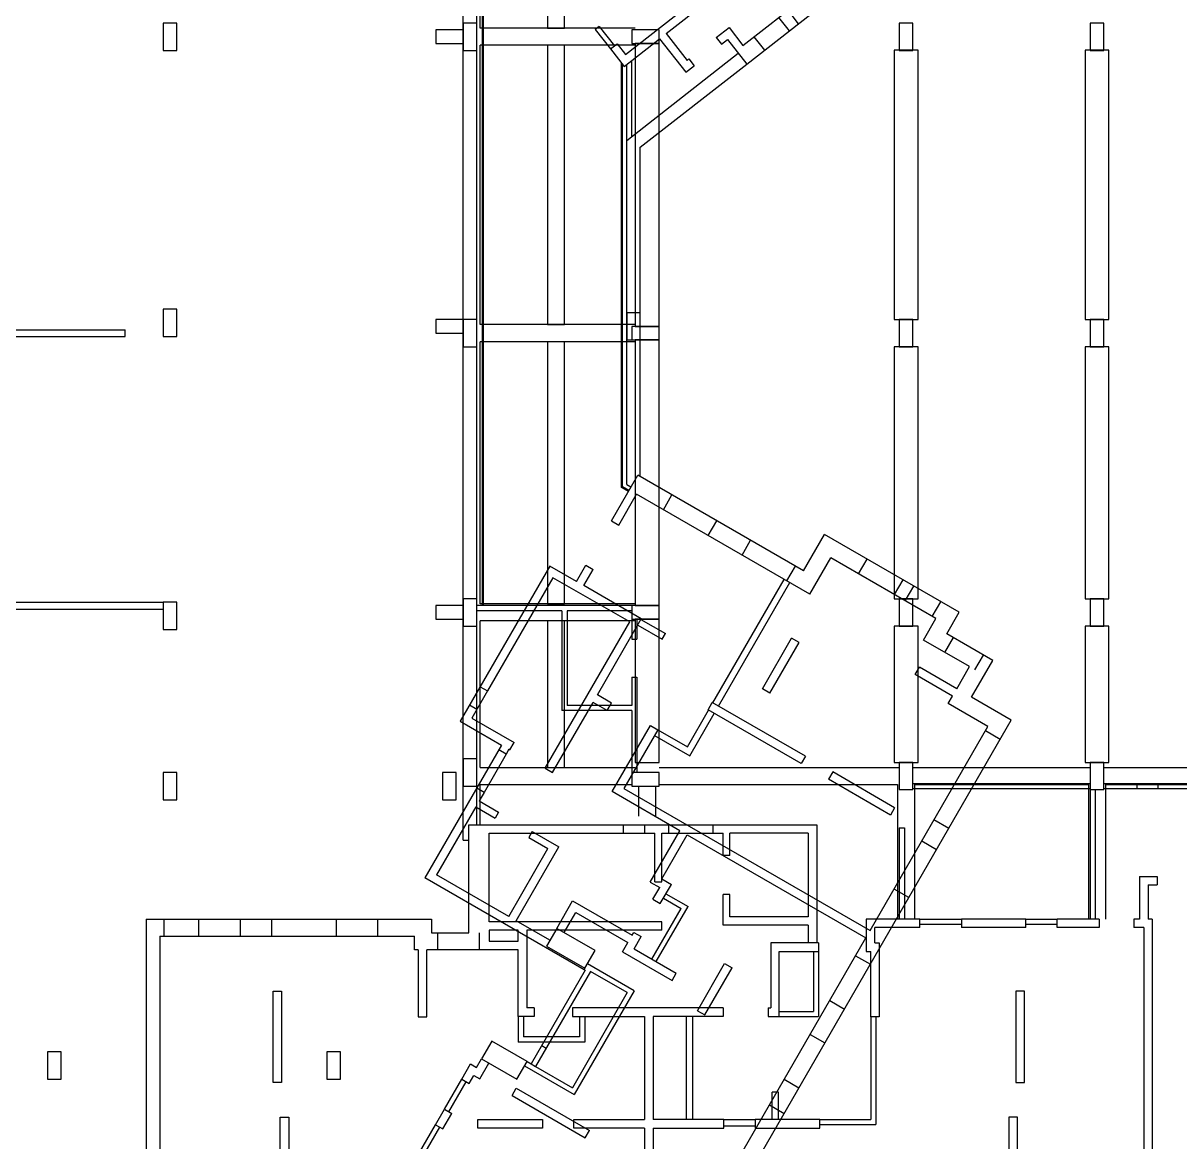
# Model space of a CAD drawing. Header units: metres. Extents: x -681087 to 1033303, y 74272 to 2630761.
# Drawn here: x 43973 to 77918, y 2176863 to 2209705 of the extents above; entities that cross this region are included whole.
import ezdxf

# ---------------------------------------------------------------- set-up
doc = ezdxf.new("R2010")
doc.units = ezdxf.units.M
for name, color, linetype in [('SKELETON_CLEAN', 7, 'Continuous'), ('SKELETON_ISOLATED', 1, 'Continuous'), ('SKELETON_ORIGINAL', 8, 'Continuous')]:
    doc.layers.add(name, color=color, linetype=linetype)

msp = doc.modelspace()

# ---------------------------------------------------------------- linework, layer by layer
at = {"layer": 'SKELETON_CLEAN'}
for p, q in [((56884, 2185724), (56884, 2221404)), ((56884, 2185724), (56884, 2221404)), ((57384, 2209554), (57384, 2217754)), ((59359, 2217754), (59359, 2209554)), ((59859, 2209554), (59859, 2217754)), ((65095, 2209053), (68113, 2211411)), ((65206, 2208505), (68815, 2211325)), ((61649, 2208785), (63879, 2210527)), ((62843, 2209401), (64033, 2210330)), ((48484, 2209704), (48084, 2209704)), ((48084, 2209704), (48084, 2208904)), ((48484, 2208904), (48484, 2209704)), ((56884, 2209504), (56084, 2209504)), ((56084, 2209504), (56084, 2209104)), ((57284, 2209704), (56884, 2209704)), ((56884, 2209704), (56884, 2208904)), ((56884, 2209104), (56884, 2209504)), ((57284, 2208904), (57284, 2209704)), ((61934, 2209554), (57384, 2209554)), ((59359, 2209554), (59859, 2209554)), ((60878, 2209609), (60760, 2209517)), ((60760, 2209517), (61206, 2208946)), ((60878, 2209609), (61325, 2209038)), ((62634, 2209504), (61834, 2209504)), ((61834, 2209504), (61834, 2209104)), ((62634, 2209104), (62634, 2209504)), ((64314, 2209281), (64688, 2209573)), ((64688, 2209573), (65095, 2209053)), ((70084, 2209704), (69684, 2209704)), ((69684, 2209704), (69684, 2208904)), ((70084, 2208904), (70084, 2209704)), ((75684, 2209704), (75284, 2209704)), ((75284, 2209704), (75284, 2208904)), ((75684, 2208904), (75684, 2209704)), ((61606, 2208434), (62646, 2209247)), ((62646, 2209247), (63416, 2208262)), ((62843, 2209401), (63459, 2208613)), ((64314, 2209281), (64468, 2209084)), ((64468, 2209084), (64645, 2209222)), ((64645, 2209222), (65206, 2208505)), ((48084, 2208904), (48484, 2208904)), ((56084, 2209104), (56884, 2209104)), ((56884, 2208904), (57284, 2208904)), ((61934, 2209054), (57384, 2209054)), ((57384, 2200854), (57384, 2209054)), ((59859, 2209054), (59359, 2209054)), ((59359, 2209054), (59359, 2200854)), ((59859, 2200854), (59859, 2209054)), ((61206, 2208946), (61403, 2209100)), ((61206, 2208946), (61606, 2208434)), ((61403, 2209100), (61649, 2208785)), ((61684, 2206261), (64960, 2208820)), ((62634, 2200804), (62634, 2209104)), ((70234, 2208907), (69534, 2208907)), ((69534, 2208907), (69534, 2201007)), ((69684, 2208904), (70084, 2208904)), ((70234, 2201007), (70234, 2208907)), ((75834, 2208907), (75134, 2208907)), ((75134, 2208907), (75134, 2201007)), ((75284, 2208904), (75684, 2208904)), ((75834, 2201007), (75834, 2208907)), ((61684, 2206261), (61684, 2208495)), ((62084, 2206066), (65206, 2208505)), ((63416, 2208262), (63664, 2208456)), ((63459, 2208613), (63510, 2208653)), ((63510, 2208653), (63664, 2208456)), ((61684, 2196160), (61684, 2206261)), ((62084, 2196391), (62084, 2206066)), ((48484, 2201304), (48084, 2201304)), ((48084, 2201304), (48084, 2200504)), ((48484, 2200504), (48484, 2201304)), ((56884, 2201004), (56084, 2201004)), ((56084, 2201004), (56084, 2200604)), ((57284, 2201004), (56884, 2201004)), ((57284, 2200204), (57284, 2201004)), ((62084, 2201204), (61684, 2201204)), ((61684, 2201204), (61684, 2200404)), ((62084, 2200404), (62084, 2201204)), ((69534, 2201007), (70234, 2201007)), ((70084, 2201004), (69684, 2201004)), ((69684, 2201004), (69684, 2200204)), ((70084, 2200204), (70084, 2201004)), ((75134, 2201007), (75834, 2201007)), ((75684, 2201004), (75284, 2201004)), ((75284, 2201004), (75284, 2200204)), ((75684, 2200204), (75684, 2201004)), ((40284, 2200704), (46964, 2200704)), ((46964, 2200504), (46964, 2200704)), ((56884, 2200804), (56884, 2200604)), ((61934, 2200854), (57384, 2200854)), ((59359, 2200854), (59859, 2200854)), ((62634, 2200404), (62634, 2200804)), ((40284, 2200504), (46964, 2200504)), ((48084, 2200504), (48484, 2200504)), ((56084, 2200604), (56884, 2200604)), ((57384, 2192654), (57384, 2200354)), ((61934, 2200354), (57384, 2200354)), ((59859, 2200354), (59359, 2200354)), ((59359, 2200354), (59359, 2192654)), ((59859, 2192654), (59859, 2200354)), ((61684, 2200404), (62084, 2200404)), ((62634, 2192604), (62634, 2200404)), ((56884, 2200204), (57284, 2200204)), ((70234, 2200202), (69534, 2200202)), ((69534, 2200202), (69534, 2192802)), ((69684, 2200204), (70084, 2200204)), ((70234, 2192802), (70234, 2200202)), ((75834, 2200202), (75134, 2200202)), ((75134, 2200202), (75134, 2192802)), ((75284, 2200204), (75684, 2200204)), ((75834, 2192802), (75834, 2200202)), ((61234, 2195092), (62009, 2196435)), ((66876, 2193625), (62009, 2196435)), ((61684, 2196160), (61809, 2196088)), ((61451, 2194967), (61976, 2195877)), ((67059, 2192942), (61976, 2195877)), ((61234, 2195092), (61451, 2194967)), ((66876, 2193625), (67491, 2194690)), ((71440, 2192410), (67491, 2194690)), ((67059, 2192942), (67674, 2194007)), ((70757, 2192227), (67674, 2194007)), ((59430, 2193767), (56800, 2189212)), ((60209, 2193317), (59430, 2193767)), ((60209, 2193317), (60484, 2193793)), ((60426, 2193192), (60701, 2193668)), ((60484, 2193793), (60701, 2193668)), ((59521, 2193425), (57601, 2190100)), ((61773, 2192125), (59521, 2193425)), ((62114, 2192217), (60426, 2193192)), ((40284, 2192704), (48084, 2192704)), ((48484, 2192704), (48084, 2192704)), ((48084, 2192704), (48084, 2191904)), ((48484, 2191904), (48484, 2192704)), ((56884, 2192604), (56084, 2192604)), ((56084, 2192604), (56084, 2192204)), ((57284, 2192804), (56884, 2192804)), ((56884, 2192804), (56884, 2192004)), ((56884, 2192204), (56884, 2192604)), ((57284, 2192004), (57284, 2192804)), ((61834, 2192604), (57284, 2192604)), ((61934, 2192654), (57384, 2192654)), ((59359, 2192654), (59859, 2192654)), ((61834, 2192604), (61834, 2192204)), ((62634, 2192204), (62634, 2192604)), ((69534, 2192802), (70234, 2192802)), ((70084, 2192804), (69684, 2192804)), ((69684, 2192804), (69684, 2192004)), ((70084, 2192004), (70084, 2192804)), ((75134, 2192802), (75834, 2192802)), ((75684, 2192804), (75284, 2192804)), ((75284, 2192804), (75284, 2192004)), ((75684, 2192004), (75684, 2192804)), ((56084, 2192204), (56884, 2192204)), ((59784, 2192454), (57284, 2192454)), ((57384, 2187854), (57384, 2192154)), ((61934, 2192154), (57384, 2192154)), ((59859, 2192154), (59359, 2192154)), ((59359, 2192154), (59359, 2187854)), ((59784, 2192454), (59784, 2189524)), ((59859, 2187854), (59859, 2192154)), ((61834, 2192454), (59934, 2192454)), ((59934, 2192454), (59934, 2189674)), ((60824, 2189982), (62114, 2192217)), ((61834, 2192204), (61834, 2191624)), ((61934, 2192204), (61934, 2188004)), ((61984, 2192204), (61984, 2191624)), ((62104, 2192200), (62823, 2191785)), ((62634, 2188004), (62634, 2192204)), ((70392, 2191595), (70757, 2192227)), ((71075, 2191778), (71440, 2192410)), ((48084, 2191904), (48484, 2191904)), ((56884, 2192004), (57284, 2192004)), ((59293, 2187830), (61773, 2192125)), ((62009, 2192035), (62728, 2191620)), ((70234, 2192002), (69534, 2192002)), ((69534, 2192002), (69534, 2188004)), ((69684, 2192004), (70084, 2192004)), ((70234, 2188004), (70234, 2192002)), ((75834, 2192002), (75134, 2192002)), ((75134, 2192002), (75134, 2188004)), ((75284, 2192004), (75684, 2192004)), ((75834, 2188004), (75834, 2192002)), ((61834, 2191624), (61984, 2191624)), ((62728, 2191620), (62823, 2191785)), ((65669, 2190164), (66524, 2191645)), ((65886, 2190039), (66741, 2191520)), ((66741, 2191520), (66524, 2191645)), ((71743, 2190815), (70392, 2191595)), ((72426, 2190998), (71075, 2191778)), ((70152, 2190579), (70277, 2190795)), ((71368, 2190165), (70277, 2190795)), ((71368, 2190165), (71743, 2190815)), ((71801, 2189915), (72426, 2190998)), ((61834, 2190504), (61984, 2190504)), ((61834, 2190504), (61834, 2189674)), ((61984, 2190504), (61984, 2187704)), ((71243, 2189949), (70152, 2190579)), ((57385, 2190225), (57601, 2190100)), ((65886, 2190039), (65669, 2190164)), ((57601, 2190100), (57141, 2189303)), ((61236, 2189745), (60824, 2189982)), ((71118, 2189732), (71243, 2189949)), ((72970, 2189240), (71801, 2189915)), ((59509, 2187705), (60699, 2189766)), ((61834, 2189524), (59784, 2189524)), ((61834, 2189674), (59934, 2189674)), ((61111, 2189528), (60699, 2189766)), ((61111, 2189528), (61236, 2189745)), ((61834, 2189524), (61834, 2187704)), ((63466, 2188457), (64088, 2189536)), ((63535, 2188198), (64253, 2189441)), ((64071, 2189546), (64196, 2189762)), ((66808, 2187966), (64071, 2189546)), ((66933, 2188182), (64196, 2189762)), ((72287, 2189057), (71118, 2189732)), ((56800, 2189212), (58012, 2188512)), ((57141, 2189303), (58380, 2188588)), ((62686, 2171427), (72970, 2189240)), ((61259, 2187145), (62379, 2189085)), ((62595, 2188960), (61600, 2187237)), ((62379, 2189085), (62595, 2188960)), ((62500, 2188795), (63535, 2188198)), ((62595, 2188960), (63466, 2188457)), ((68827, 2183064), (72287, 2189057)), ((58012, 2188512), (55762, 2184614)), ((58255, 2188372), (58380, 2188588)), ((57284, 2188104), (56884, 2188104)), ((56884, 2188104), (56884, 2187304)), ((57284, 2187304), (57284, 2188104)), ((58149, 2188248), (57499, 2187122)), ((58149, 2188248), (57932, 2188373)), ((58229, 2188387), (58149, 2188248)), ((58229, 2188387), (58255, 2188372)), ((66933, 2188182), (66808, 2187966)), ((57384, 2187854), (61934, 2187854)), ((59293, 2187830), (59509, 2187705)), ((59359, 2187854), (59859, 2187854)), ((61934, 2188004), (62634, 2188004)), ((69534, 2188004), (70234, 2188004)), ((70084, 2188004), (69684, 2188004)), ((69684, 2188004), (69684, 2187204)), ((70084, 2187204), (70084, 2188004)), ((75134, 2188004), (75834, 2188004)), ((75684, 2188004), (75284, 2188004)), ((75284, 2188004), (75284, 2187204)), ((75684, 2187204), (75684, 2188004)), ((48484, 2187704), (48084, 2187704)), ((48084, 2187704), (48084, 2186904)), ((48484, 2186904), (48484, 2187704)), ((56684, 2187704), (56284, 2187704)), ((56284, 2187704), (56284, 2186904)), ((56684, 2186904), (56684, 2187704)), ((62634, 2187704), (61834, 2187704)), ((61834, 2187704), (61834, 2187304)), ((62634, 2187304), (62634, 2187704)), ((67729, 2187722), (67604, 2187506)), ((69423, 2186456), (67604, 2187506)), ((69548, 2186672), (67729, 2187722)), ((56884, 2187304), (57284, 2187304)), ((57499, 2187122), (57282, 2187247)), ((57499, 2187122), (57354, 2186871)), ((57384, 2187354), (61834, 2187354)), ((57384, 2186174), (57384, 2187354)), ((63246, 2185998), (61259, 2187145)), ((61600, 2187237), (68827, 2183064)), ((61834, 2187304), (62634, 2187304)), ((62634, 2187354), (69634, 2187354)), ((69634, 2187354), (69634, 2183404)), ((69684, 2187204), (70084, 2187204)), ((75284, 2187204), (75684, 2187204)), ((75284, 2187204), (75284, 2183404)), ((48084, 2186904), (48484, 2186904)), ((56284, 2186904), (56684, 2186904)), ((57354, 2186871), (57921, 2186544)), ((57254, 2186698), (56104, 2184706)), ((57254, 2186698), (57821, 2186370)), ((57921, 2186544), (57821, 2186370)), ((69548, 2186672), (69423, 2186456)), ((57053, 2183004), (57053, 2186174)), ((57053, 2186174), (67263, 2186174)), ((67263, 2186174), (67263, 2182704)), ((69684, 2186084), (69684, 2183404)), ((69684, 2186084), (69834, 2186084)), ((69834, 2186084), (69834, 2183404)), ((56884, 2185724), (57053, 2185724)), ((57653, 2183324), (57653, 2185924)), ((57653, 2185924), (62513, 2185924)), ((58908, 2185974), (58808, 2185800)), ((58808, 2185800), (59375, 2185473)), ((58908, 2185974), (59692, 2185521)), ((62376, 2184491), (63246, 2185998)), ((62513, 2184494), (62513, 2185924)), ((62713, 2184494), (62713, 2185924)), ((62713, 2185924), (64513, 2185924)), ((62718, 2184582), (63463, 2185873)), ((63463, 2185873), (68702, 2182848)), ((64513, 2185269), (64513, 2185924)), ((64713, 2185269), (64713, 2185924)), ((67013, 2185924), (64713, 2185924)), ((67013, 2185924), (67013, 2183474)), ((58225, 2183481), (59375, 2185473)), ((58442, 2183356), (59692, 2185521)), ((64713, 2185269), (64513, 2185269)), ((58225, 2183481), (56104, 2184706)), ((60434, 2181917), (55762, 2184614)), ((62376, 2184491), (62653, 2184331)), ((62513, 2184494), (62713, 2184494)), ((62670, 2183859), (62995, 2184422)), ((62718, 2184582), (62995, 2184422)), ((76733, 2184654), (77248, 2184654)), ((76733, 2184654), (76733, 2183404)), ((76983, 2184404), (77248, 2184404)), ((76983, 2184404), (76983, 2183404)), ((77248, 2184654), (77248, 2184404)), ((62453, 2183984), (62653, 2184331)), ((62760, 2184015), (63280, 2183715)), ((62835, 2184145), (63485, 2183770)), ((64513, 2183224), (64513, 2184129)), ((64713, 2184129), (64513, 2184129)), ((64713, 2183474), (64713, 2184129)), ((59633, 2183130), (60098, 2183935)), ((60098, 2183935), (61843, 2182928)), ((62422, 2182230), (63280, 2183715)), ((62453, 2183984), (62670, 2183859)), ((62552, 2182155), (63485, 2183770)), ((47583, 2183404), (55953, 2183404)), ((47583, 2183404), (47583, 2173404)), ((55953, 2183404), (55953, 2183004)), ((59433, 2182783), (58442, 2183356)), ((59850, 2183005), (60190, 2183594)), ((60190, 2183594), (61718, 2182711)), ((67013, 2183474), (64713, 2183474)), ((68713, 2183404), (68713, 2182704)), ((70288, 2183404), (68713, 2183404)), ((70288, 2183404), (71508, 2183404)), ((70288, 2183154), (70288, 2183404)), ((71508, 2183404), (71508, 2183154)), ((73398, 2183404), (71508, 2183404)), ((73398, 2183404), (74318, 2183404)), ((73398, 2183154), (73398, 2183404)), ((74318, 2183154), (74318, 2183404)), ((75548, 2183404), (74318, 2183404)), ((75548, 2183404), (75548, 2183154)), ((76733, 2183404), (76568, 2183404)), ((76568, 2183404), (76568, 2183154)), ((77108, 2183404), (76983, 2183404)), ((77108, 2183404), (77108, 2175154)), ((55953, 2183004), (57053, 2183004)), ((62713, 2183324), (57653, 2183324)), ((57653, 2183074), (57653, 2182754)), ((58503, 2183074), (57653, 2183074)), ((58503, 2182754), (58503, 2183074)), ((58753, 2183074), (58753, 2181774)), ((62713, 2183074), (58753, 2183074)), ((59633, 2183130), (59333, 2182610)), ((60759, 2182480), (59633, 2183130)), ((61843, 2182928), (61893, 2183014)), ((61893, 2183014), (62110, 2182889)), ((62713, 2183074), (62713, 2183324)), ((67013, 2183224), (64513, 2183224)), ((67013, 2183224), (67013, 2182704)), ((68963, 2182704), (68963, 2183154)), ((70288, 2183154), (68963, 2183154)), ((73398, 2183154), (71508, 2183154)), ((75548, 2183154), (74318, 2183154)), ((76858, 2183154), (76568, 2183154)), ((76858, 2183154), (76858, 2175154)), ((47983, 2182904), (55453, 2182904)), ((47983, 2182904), (47983, 2173904)), ((55453, 2182504), (55453, 2182904)), ((57653, 2182754), (58503, 2182754)), ((61561, 2182438), (61718, 2182711)), ((61902, 2182530), (62110, 2182889)), ((62412, 2171953), (68702, 2182848)), ((65913, 2182704), (65913, 2180794)), ((67313, 2182704), (65913, 2182704)), ((67313, 2182704), (67313, 2182454)), ((68713, 2182704), (68713, 2182454)), ((68963, 2182704), (69098, 2182704)), ((69098, 2182704), (69098, 2180534)), ((55568, 2182504), (55453, 2182504)), ((55568, 2182504), (55568, 2180534)), ((55818, 2180534), (55818, 2182504)), ((58503, 2182504), (55818, 2182504)), ((58503, 2180544), (58503, 2182504)), ((59333, 2182610), (60459, 2181960)), ((60459, 2181960), (60759, 2182480)), ((61561, 2182438), (63016, 2181598)), ((61902, 2182530), (63141, 2181815)), ((66163, 2180544), (66163, 2182454)), ((66163, 2182454), (67313, 2182454)), ((67163, 2182454), (67163, 2180694)), ((67313, 2182454), (67313, 2180544)), ((68713, 2182454), (68848, 2182454)), ((68848, 2180534), (68848, 2182454)), ((61907, 2181298), (60534, 2182090)), ((63758, 2180714), (64558, 2182100)), ((63975, 2180589), (64775, 2181975)), ((64558, 2182100), (64775, 2181975)), ((60465, 2181899), (58880, 2179154)), ((60619, 2181868), (59009, 2179079)), ((60434, 2181917), (60459, 2181960)), ((60465, 2181899), (60434, 2181917)), ((61702, 2181243), (60619, 2181868)), ((63016, 2181598), (63141, 2181815)), ((61907, 2181298), (60147, 2178249)), ((51308, 2178604), (51308, 2181284)), ((51308, 2181284), (51558, 2181284)), ((51558, 2181284), (51558, 2178604)), ((61702, 2181243), (60092, 2178454)), ((73358, 2181284), (73108, 2181284)), ((73108, 2181284), (73108, 2178604)), ((73358, 2178604), (73358, 2181284)), ((58973, 2180794), (58753, 2180794)), ((58973, 2180794), (58973, 2180544)), ((64513, 2180794), (60093, 2180794)), ((60093, 2180794), (60093, 2180544)), ((63758, 2180714), (63975, 2180589)), ((64513, 2180794), (64513, 2180544)), ((65833, 2180794), (65833, 2180544)), ((65833, 2180794), (65913, 2180794)), ((66163, 2180694), (67163, 2180694)), ((55568, 2180534), (55818, 2180534)), ((58973, 2180544), (58503, 2180544)), ((58503, 2180544), (58503, 2179794)), ((58653, 2180544), (58653, 2179944)), ((60093, 2180544), (62208, 2180544)), ((60303, 2180544), (60303, 2179944)), ((60453, 2180544), (60453, 2179794)), ((62208, 2180544), (62208, 2177519)), ((64513, 2180544), (62458, 2180544)), ((62458, 2180544), (62458, 2177519)), ((65833, 2180544), (66163, 2180544)), ((66163, 2180544), (67313, 2180544)), ((68848, 2180534), (68848, 2177519)), ((69098, 2180534), (68848, 2180534)), ((68998, 2180534), (68998, 2177369)), ((60303, 2179944), (58653, 2179944)), ((57723, 2179822), (57423, 2179302)), ((58763, 2179222), (57723, 2179822)), ((60453, 2179794), (58503, 2179794)), ((45084, 2179504), (44684, 2179504)), ((44684, 2179504), (44684, 2178704)), ((45084, 2178704), (45084, 2179504)), ((53284, 2179504), (52884, 2179504)), ((52884, 2179504), (52884, 2178704)), ((53284, 2178704), (53284, 2179504)), ((57278, 2179051), (57423, 2179302)), ((57423, 2179302), (58463, 2178702)), ((56848, 2178705), (57105, 2179151)), ((57105, 2179151), (57278, 2179051)), ((57370, 2178709), (57640, 2179177)), ((58463, 2178702), (58763, 2179222)), ((58688, 2179092), (60147, 2178249)), ((58763, 2179222), (58880, 2179154)), ((58880, 2179154), (59010, 2179079)), ((59010, 2179079), (60092, 2178454)), ((44684, 2178704), (45084, 2178704)), ((51558, 2178604), (51308, 2178604)), ((52884, 2178704), (53284, 2178704)), ((56338, 2177822), (56848, 2178705)), ((56848, 2178705), (57064, 2178580)), ((57064, 2178580), (57197, 2178809)), ((57197, 2178809), (57370, 2178709)), ((73108, 2178604), (73358, 2178604)), ((58320, 2178224), (58445, 2178441)), ((58445, 2178441), (60593, 2177201)), ((65953, 2177519), (65953, 2178324)), ((66143, 2178324), (65953, 2178324)), ((66143, 2177519), (66143, 2178324)), ((58320, 2178224), (60468, 2176984)), ((51518, 2175084), (51518, 2177584)), ((51518, 2177584), (51768, 2177584)), ((51768, 2177584), (51768, 2175084)), ((56075, 2177367), (56338, 2177822)), ((56292, 2177242), (56554, 2177697)), ((56338, 2177822), (56554, 2177697)), ((73148, 2177584), (72898, 2177584)), ((72898, 2177584), (72898, 2175084)), ((73148, 2175084), (73148, 2177584)), ((55565, 2176484), (56075, 2177367)), ((56075, 2177367), (56292, 2177242)), ((57313, 2177269), (57313, 2177519)), ((57313, 2177519), (59213, 2177519)), ((59213, 2177269), (57313, 2177269)), ((59213, 2177519), (59213, 2177269)), ((60133, 2177269), (60133, 2177519)), ((60133, 2177519), (62208, 2177519)), ((62208, 2177269), (60133, 2177269)), ((62208, 2177269), (62208, 2173904)), ((64533, 2177519), (62458, 2177519)), ((62458, 2177269), (64533, 2177269)), ((62458, 2177269), (62458, 2173904)), ((64533, 2177269), (64533, 2177519)), ((64533, 2177519), (65453, 2177519)), ((67353, 2177519), (65453, 2177519)), ((65453, 2177519), (65453, 2177269)), ((65453, 2177269), (67353, 2177269)), ((67353, 2177519), (68848, 2177519)), ((67353, 2177269), (67353, 2177519)), ((67353, 2177369), (68998, 2177369)), ((60468, 2176984), (60593, 2177201))]:
    msp.add_line(p, q, dxfattribs=at)
at = {"layer": 'SKELETON_ISOLATED'}
for p, q in [((57284, 2186174), (57284, 2221404)), ((57469, 2192604), (57469, 2220254)), ((66143, 2209872), (66451, 2209478)), ((66411, 2210081), (66719, 2209687)), ((65418, 2209306), (65726, 2208911)), ((61934, 2209104), (61934, 2200804)), ((62234, 2209104), (62284, 2209104)), ((61549, 2196082), (61549, 2208508)), ((61834, 2206378), (61834, 2208612)), ((61834, 2200804), (61834, 2200404)), ((62284, 2200804), (62234, 2200804)), ((61934, 2200404), (61934, 2192604)), ((62234, 2200404), (62284, 2200404)), ((61734, 2195958), (61534, 2196074)), ((61749, 2195984), (61564, 2196091)), ((62764, 2195422), (63014, 2195855)), ((64080, 2194662), (64330, 2195095)), ((65072, 2194089), (65322, 2194522)), ((68488, 2193537), (68738, 2193970)), ((66388, 2193329), (66638, 2193762)), ((64213, 2189752), (66306, 2193377)), ((64378, 2189657), (66470, 2193282)), ((69545, 2192927), (69795, 2193360)), ((69857, 2192747), (70107, 2193180)), ((40284, 2192504), (48084, 2192504)), ((62284, 2192604), (62234, 2192604)), ((70653, 2192287), (70903, 2192720)), ((62234, 2192204), (62284, 2192204)), ((71020, 2191232), (71270, 2191665)), ((71903, 2190722), (72153, 2191155)), ((57075, 2189688), (57291, 2189563)), ((72645, 2188677), (72212, 2188927)), ((62634, 2187854), (69684, 2187854)), ((70084, 2187854), (75284, 2187854)), ((75684, 2187854), (83484, 2187854)), ((62034, 2187304), (62034, 2186424)), ((62534, 2187304), (62534, 2186424)), ((75284, 2187224), (70084, 2187224)), ((70134, 2187354), (70134, 2183404)), ((72709, 2187364), (72659, 2187364)), ((75234, 2187354), (75234, 2183404)), ((75434, 2187204), (75434, 2183404)), ((83484, 2187224), (75684, 2187224)), ((75734, 2187354), (75734, 2183404)), ((76664, 2187224), (76664, 2187374)), ((77284, 2187224), (77284, 2187374)), ((61593, 2185924), (61593, 2186174)), ((62213, 2185924), (62213, 2186174)), ((62923, 2185924), (62923, 2186174)), ((64223, 2185924), (64223, 2186174)), ((71135, 2186062), (70702, 2186312)), ((70775, 2185438), (70342, 2185688)), ((69965, 2184035), (69532, 2184285)), ((48098, 2183404), (48098, 2182904)), ((49118, 2183404), (49118, 2182904)), ((50348, 2182904), (50348, 2183404)), ((51268, 2182904), (51268, 2183404)), ((53158, 2183404), (53158, 2182904)), ((54378, 2182904), (54378, 2183404)), ((56133, 2183004), (56133, 2182504)), ((57353, 2183004), (57353, 2182504)), ((70288, 2183254), (71508, 2183254)), ((73398, 2183254), (74318, 2183254)), ((68402, 2182328), (68835, 2182078)), ((67642, 2181012), (68075, 2180762)), ((63428, 2180544), (63428, 2177519)), ((63618, 2180544), (63618, 2177519)), ((67067, 2180016), (67500, 2179766)), ((59190, 2179691), (59320, 2179616)), ((56468, 2177747), (56978, 2178630)), ((66307, 2178699), (66740, 2178449)), ((65872, 2177946), (66305, 2177696)), ((55695, 2176409), (56205, 2177292)), ((64533, 2177329), (65453, 2177329))]:
    msp.add_line(p, q, dxfattribs=at)
at = {"layer": 'SKELETON_ORIGINAL'}
for p, q in [((56884, 2185724), (56884, 2221404)), ((56884, 2185724), (56884, 2221404)), ((57284, 2186174), (57284, 2221404)), ((57454, 2192604), (57454, 2220254)), ((57484, 2192604), (57484, 2220254)), ((57384, 2209554), (57384, 2217754)), ((59359, 2217754), (59359, 2209554)), ((59859, 2209554), (59859, 2217754)), ((65095, 2209053), (68113, 2211411)), ((65206, 2208505), (68815, 2211325)), ((61649, 2208785), (63879, 2210527)), ((62843, 2209401), (64033, 2210330)), ((66143, 2209872), (66451, 2209478)), ((66411, 2210081), (66719, 2209687)), ((48484, 2209704), (48084, 2209704)), ((48084, 2209704), (48084, 2208904)), ((48484, 2208904), (48484, 2209704)), ((56884, 2209504), (56084, 2209504)), ((56084, 2209504), (56084, 2209104)), ((57284, 2209704), (56884, 2209704)), ((56884, 2209704), (56884, 2208904)), ((56884, 2209104), (56884, 2209504)), ((57284, 2208904), (57284, 2209704)), ((61934, 2209554), (57384, 2209554)), ((59359, 2209554), (59859, 2209554)), ((60878, 2209609), (60760, 2209517)), ((60760, 2209517), (61206, 2208946)), ((60878, 2209609), (61325, 2209038)), ((62634, 2209504), (61834, 2209504)), ((61834, 2209504), (61834, 2209104)), ((62634, 2209104), (62634, 2209504)), ((64314, 2209281), (64688, 2209573)), ((64688, 2209573), (65095, 2209053)), ((70084, 2209704), (69684, 2209704)), ((69684, 2209704), (69684, 2208904)), ((70084, 2208904), (70084, 2209704)), ((75684, 2209704), (75284, 2209704)), ((75284, 2209704), (75284, 2208904)), ((75684, 2208904), (75684, 2209704)), ((61606, 2208434), (62646, 2209247)), ((62646, 2209247), (63416, 2208262)), ((62843, 2209401), (63459, 2208613)), ((64314, 2209281), (64468, 2209084)), ((64468, 2209084), (64645, 2209222)), ((64645, 2209222), (65206, 2208505)), ((65418, 2209306), (65726, 2208911)), ((48084, 2208904), (48484, 2208904)), ((56084, 2209104), (56884, 2209104)), ((56884, 2208904), (57284, 2208904)), ((61934, 2209054), (57384, 2209054)), ((57384, 2200854), (57384, 2209054)), ((59859, 2209054), (59359, 2209054)), ((59359, 2209054), (59359, 2200854)), ((59859, 2200854), (59859, 2209054)), ((61206, 2208946), (61403, 2209100)), ((61206, 2208946), (61606, 2208434)), ((61403, 2209100), (61649, 2208785)), ((61684, 2206261), (64960, 2208820)), ((61834, 2209104), (62634, 2209104)), ((62634, 2209104), (61934, 2209104)), ((61934, 2209104), (61934, 2200804)), ((62634, 2200804), (62634, 2209104)), ((70234, 2208907), (69534, 2208907)), ((69534, 2208907), (69534, 2201007)), ((69684, 2208904), (70084, 2208904)), ((70234, 2201007), (70234, 2208907)), ((75834, 2208907), (75134, 2208907)), ((75134, 2208907), (75134, 2201007)), ((75284, 2208904), (75684, 2208904)), ((75834, 2201007), (75834, 2208907)), ((61534, 2196074), (61534, 2208527)), ((61564, 2196091), (61564, 2208488)), ((61684, 2206261), (61684, 2208495)), ((61834, 2206378), (61834, 2208612)), ((62084, 2206066), (65206, 2208505)), ((63416, 2208262), (63664, 2208456)), ((63459, 2208613), (63510, 2208653)), ((63510, 2208653), (63664, 2208456)), ((61684, 2196160), (61684, 2206261)), ((62084, 2196391), (62084, 2206066)), ((48484, 2201304), (48084, 2201304)), ((48084, 2201304), (48084, 2200504)), ((48484, 2200504), (48484, 2201304)), ((56884, 2201004), (56084, 2201004)), ((56084, 2201004), (56084, 2200604)), ((57284, 2201004), (56884, 2201004)), ((56884, 2201004), (56884, 2200204)), ((56884, 2200604), (56884, 2201004)), ((57284, 2200204), (57284, 2201004)), ((62084, 2201204), (61684, 2201204)), ((61684, 2201204), (61684, 2200404)), ((62084, 2200404), (62084, 2201204)), ((69534, 2201007), (70234, 2201007)), ((70084, 2201004), (69684, 2201004)), ((69684, 2201004), (69684, 2200204)), ((70084, 2200204), (70084, 2201004)), ((75134, 2201007), (75834, 2201007)), ((75684, 2201004), (75284, 2201004)), ((75284, 2201004), (75284, 2200204)), ((75684, 2200204), (75684, 2201004)), ((40284, 2200704), (46964, 2200704)), ((46964, 2200504), (46964, 2200704)), ((61934, 2200854), (57384, 2200854)), ((59359, 2200854), (59859, 2200854)), ((62634, 2200804), (61834, 2200804)), ((61834, 2200804), (61834, 2200404)), ((61934, 2200804), (62634, 2200804)), ((62634, 2200404), (62634, 2200804)), ((40284, 2200504), (46964, 2200504)), ((48084, 2200504), (48484, 2200504)), ((56084, 2200604), (56884, 2200604)), ((57384, 2192654), (57384, 2200354)), ((61934, 2200354), (57384, 2200354)), ((59859, 2200354), (59359, 2200354)), ((59359, 2200354), (59359, 2192654)), ((59859, 2192654), (59859, 2200354)), ((61684, 2200404), (62084, 2200404)), ((61834, 2200404), (62634, 2200404)), ((62634, 2200404), (61934, 2200404)), ((61934, 2200404), (61934, 2192604)), ((62634, 2192604), (62634, 2200404)), ((56884, 2200204), (57284, 2200204)), ((70234, 2200202), (69534, 2200202)), ((69534, 2200202), (69534, 2192802)), ((69684, 2200204), (70084, 2200204)), ((70234, 2192802), (70234, 2200202)), ((75834, 2200202), (75134, 2200202)), ((75134, 2200202), (75134, 2192802)), ((75284, 2200204), (75684, 2200204)), ((75834, 2192802), (75834, 2200202)), ((61234, 2195092), (62009, 2196435)), ((66876, 2193625), (62009, 2196435)), ((61734, 2195958), (61534, 2196074)), ((61749, 2195984), (61564, 2196091)), ((61684, 2196160), (61809, 2196088)), ((61451, 2194967), (61976, 2195877)), ((67059, 2192942), (61976, 2195877)), ((62764, 2195422), (63014, 2195855)), ((61234, 2195092), (61451, 2194967)), ((64080, 2194662), (64330, 2195095)), ((66876, 2193625), (67491, 2194690)), ((71440, 2192410), (67491, 2194690)), ((65072, 2194089), (65322, 2194522)), ((67059, 2192942), (67674, 2194007)), ((70757, 2192227), (67674, 2194007)), ((68488, 2193537), (68738, 2193970)), ((59430, 2193767), (56800, 2189212)), ((60209, 2193317), (59430, 2193767)), ((60209, 2193317), (60484, 2193793)), ((60426, 2193192), (60701, 2193668)), ((60484, 2193793), (60701, 2193668)), ((66388, 2193329), (66638, 2193762)), ((59521, 2193425), (57601, 2190100)), ((61773, 2192125), (59521, 2193425)), ((62114, 2192217), (60426, 2193192)), ((64213, 2189752), (66306, 2193377)), ((64378, 2189657), (66470, 2193282)), ((69545, 2192927), (69795, 2193360)), ((69857, 2192747), (70107, 2193180)), ((40284, 2192704), (48084, 2192704)), ((40284, 2192504), (48084, 2192504)), ((48484, 2192704), (48084, 2192704)), ((48084, 2192704), (48084, 2191904)), ((48484, 2191904), (48484, 2192704)), ((56884, 2192604), (56084, 2192604)), ((56084, 2192604), (56084, 2192204)), ((57284, 2192804), (56884, 2192804)), ((56884, 2192804), (56884, 2192004)), ((56884, 2192204), (56884, 2192604)), ((57284, 2192004), (57284, 2192804)), ((61834, 2192604), (57284, 2192604)), ((61934, 2192654), (57384, 2192654)), ((59359, 2192654), (59859, 2192654)), ((62634, 2192604), (61834, 2192604)), ((61834, 2192604), (61834, 2192204)), ((61934, 2192604), (62634, 2192604)), ((62634, 2192204), (62634, 2192604)), ((69534, 2192802), (70234, 2192802)), ((70084, 2192804), (69684, 2192804)), ((69684, 2192804), (69684, 2192004)), ((70084, 2192004), (70084, 2192804)), ((70653, 2192287), (70903, 2192720)), ((75134, 2192802), (75834, 2192802)), ((75684, 2192804), (75284, 2192804)), ((75284, 2192804), (75284, 2192004)), ((75684, 2192004), (75684, 2192804)), ((56084, 2192204), (56884, 2192204)), ((59784, 2192454), (57284, 2192454)), ((57384, 2187854), (57384, 2192154)), ((61934, 2192154), (57384, 2192154)), ((59859, 2192154), (59359, 2192154)), ((59359, 2192154), (59359, 2187854)), ((59784, 2192454), (59784, 2189524)), ((59859, 2187854), (59859, 2192154)), ((61834, 2192454), (59934, 2192454)), ((59934, 2192454), (59934, 2189674)), ((60824, 2189982), (62114, 2192217)), ((61834, 2192204), (62634, 2192204)), ((61834, 2192204), (61834, 2191624)), ((62634, 2192204), (61934, 2192204)), ((61934, 2192204), (61934, 2188004)), ((61984, 2192204), (61984, 2191624)), ((62104, 2192200), (62823, 2191785)), ((62634, 2188004), (62634, 2192204)), ((70392, 2191595), (70757, 2192227)), ((71075, 2191778), (71440, 2192410)), ((48084, 2191904), (48484, 2191904)), ((56884, 2192004), (57284, 2192004)), ((59293, 2187830), (61773, 2192125)), ((62009, 2192035), (62728, 2191620)), ((70234, 2192002), (69534, 2192002)), ((69534, 2192002), (69534, 2188004)), ((69684, 2192004), (70084, 2192004)), ((70234, 2188004), (70234, 2192002)), ((75834, 2192002), (75134, 2192002)), ((75134, 2192002), (75134, 2188004)), ((75284, 2192004), (75684, 2192004)), ((75834, 2188004), (75834, 2192002)), ((61834, 2191624), (61984, 2191624)), ((62728, 2191620), (62823, 2191785)), ((65669, 2190164), (66524, 2191645)), ((65886, 2190039), (66741, 2191520)), ((66741, 2191520), (66524, 2191645)), ((71743, 2190815), (70392, 2191595)), ((71020, 2191232), (71270, 2191665)), ((72426, 2190998), (71075, 2191778)), ((71903, 2190722), (72153, 2191155)), ((70152, 2190579), (70277, 2190795)), ((71368, 2190165), (70277, 2190795)), ((71368, 2190165), (71743, 2190815)), ((71801, 2189915), (72426, 2190998)), ((61834, 2190504), (61984, 2190504)), ((61834, 2190504), (61834, 2189674)), ((61984, 2190504), (61984, 2187704)), ((71243, 2189949), (70152, 2190579)), ((57385, 2190225), (57601, 2190100)), ((65886, 2190039), (65669, 2190164)), ((57601, 2190100), (57141, 2189303)), ((61236, 2189745), (60824, 2189982)), ((71118, 2189732), (71243, 2189949)), ((72970, 2189240), (71801, 2189915)), ((57075, 2189688), (57291, 2189563)), ((59509, 2187705), (60699, 2189766)), ((61834, 2189524), (59784, 2189524)), ((61834, 2189674), (59934, 2189674)), ((61111, 2189528), (60699, 2189766)), ((61111, 2189528), (61236, 2189745)), ((61834, 2189524), (61834, 2187704)), ((63466, 2188457), (64088, 2189536)), ((63535, 2188198), (64253, 2189441)), ((64071, 2189546), (64196, 2189762)), ((66808, 2187966), (64071, 2189546)), ((66933, 2188182), (64196, 2189762)), ((72287, 2189057), (71118, 2189732)), ((56800, 2189212), (58012, 2188512)), ((57141, 2189303), (58380, 2188588)), ((62686, 2171427), (72970, 2189240)), ((61259, 2187145), (62379, 2189085)), ((62595, 2188960), (61600, 2187237)), ((62379, 2189085), (62595, 2188960)), ((62500, 2188795), (63535, 2188198)), ((62595, 2188960), (63466, 2188457)), ((68827, 2183064), (72287, 2189057)), ((72645, 2188677), (72212, 2188927)), ((58012, 2188512), (55762, 2184614)), ((58255, 2188372), (58380, 2188588)), ((57284, 2188104), (56884, 2188104)), ((56884, 2188104), (56884, 2187304)), ((57284, 2187304), (57284, 2188104)), ((58149, 2188248), (57499, 2187122)), ((58149, 2188248), (57932, 2188373)), ((58229, 2188387), (58149, 2188248)), ((58229, 2188387), (58255, 2188372)), ((66933, 2188182), (66808, 2187966)), ((57384, 2187854), (61934, 2187854)), ((59293, 2187830), (59509, 2187705)), ((59359, 2187854), (59859, 2187854)), ((61934, 2188004), (62634, 2188004)), ((62634, 2187854), (69684, 2187854)), ((69534, 2188004), (70234, 2188004)), ((70084, 2188004), (69684, 2188004)), ((69684, 2188004), (69684, 2187204)), ((70084, 2187204), (70084, 2188004)), ((70084, 2187854), (75284, 2187854)), ((75134, 2188004), (75834, 2188004)), ((75684, 2188004), (75284, 2188004)), ((75284, 2188004), (75284, 2187204)), ((75684, 2187204), (75684, 2188004)), ((75684, 2187854), (83484, 2187854)), ((48484, 2187704), (48084, 2187704)), ((48084, 2187704), (48084, 2186904)), ((48484, 2186904), (48484, 2187704)), ((56684, 2187704), (56284, 2187704)), ((56284, 2187704), (56284, 2186904)), ((56684, 2186904), (56684, 2187704)), ((62634, 2187704), (61834, 2187704)), ((61834, 2187704), (61834, 2187304)), ((62634, 2187304), (62634, 2187704)), ((67729, 2187722), (67604, 2187506)), ((69423, 2186456), (67604, 2187506)), ((69548, 2186672), (67729, 2187722)), ((56884, 2187304), (57284, 2187304)), ((57499, 2187122), (57282, 2187247)), ((57499, 2187122), (57354, 2186871)), ((57384, 2187354), (61834, 2187354)), ((57384, 2186174), (57384, 2187354)), ((63246, 2185998), (61259, 2187145)), ((61600, 2187237), (68827, 2183064)), ((61834, 2187304), (62634, 2187304)), ((62034, 2187304), (62034, 2186424)), ((62534, 2187304), (62534, 2186424)), ((62634, 2187354), (69634, 2187354)), ((69634, 2187354), (69634, 2183404)), ((69684, 2187204), (70084, 2187204)), ((75284, 2187374), (70084, 2187374)), ((75284, 2187224), (70084, 2187224)), ((70134, 2187354), (75234, 2187354)), ((70134, 2187354), (70134, 2183404)), ((75234, 2187354), (75234, 2183404)), ((75284, 2187204), (75684, 2187204)), ((75284, 2187204), (75284, 2183404)), ((75434, 2187204), (75434, 2183404)), ((83484, 2187374), (75684, 2187374)), ((83484, 2187224), (75684, 2187224)), ((75734, 2187354), (83434, 2187354)), ((75734, 2187354), (75734, 2183404)), ((76664, 2187224), (76664, 2187374)), ((77284, 2187224), (77284, 2187374)), ((48084, 2186904), (48484, 2186904)), ((56284, 2186904), (56684, 2186904)), ((57354, 2186871), (57921, 2186544)), ((57254, 2186698), (56104, 2184706)), ((57254, 2186698), (57821, 2186370)), ((57921, 2186544), (57821, 2186370)), ((69548, 2186672), (69423, 2186456)), ((57053, 2183004), (57053, 2186174)), ((57053, 2186174), (67263, 2186174)), ((61593, 2185924), (61593, 2186174)), ((62213, 2185924), (62213, 2186174)), ((62923, 2185924), (62923, 2186174)), ((64223, 2185924), (64223, 2186174)), ((67263, 2186174), (67263, 2182704)), ((69684, 2186084), (69684, 2183404)), ((69684, 2186084), (69834, 2186084)), ((69834, 2186084), (69834, 2183404)), ((71135, 2186062), (70702, 2186312)), ((56884, 2185724), (57053, 2185724)), ((57653, 2183324), (57653, 2185924)), ((57653, 2185924), (62513, 2185924)), ((58908, 2185974), (58808, 2185800)), ((58808, 2185800), (59375, 2185473)), ((58908, 2185974), (59692, 2185521)), ((62376, 2184491), (63246, 2185998)), ((62513, 2184494), (62513, 2185924)), ((62713, 2184494), (62713, 2185924)), ((62713, 2185924), (64513, 2185924)), ((62718, 2184582), (63463, 2185873)), ((63463, 2185873), (68702, 2182848)), ((64513, 2185269), (64513, 2185924)), ((64713, 2185269), (64713, 2185924)), ((67013, 2185924), (64713, 2185924)), ((67013, 2185924), (67013, 2183474)), ((58225, 2183481), (59375, 2185473)), ((58442, 2183356), (59692, 2185521)), ((70775, 2185438), (70342, 2185688)), ((64713, 2185269), (64513, 2185269)), ((58225, 2183481), (56104, 2184706)), ((60434, 2181917), (55762, 2184614)), ((62376, 2184491), (62653, 2184331)), ((62513, 2184494), (62713, 2184494)), ((62670, 2183859), (62995, 2184422)), ((62718, 2184582), (62995, 2184422)), ((76733, 2184654), (77248, 2184654)), ((76733, 2184654), (76733, 2183404)), ((76983, 2184404), (77248, 2184404)), ((76983, 2184404), (76983, 2183404)), ((77248, 2184654), (77248, 2184404)), ((62453, 2183984), (62653, 2184331)), ((62760, 2184015), (63280, 2183715)), ((62835, 2184145), (63485, 2183770)), ((64513, 2183224), (64513, 2184129)), ((64713, 2184129), (64513, 2184129)), ((64713, 2183474), (64713, 2184129)), ((69965, 2184035), (69532, 2184285)), ((59633, 2183130), (60098, 2183935)), ((60098, 2183935), (61843, 2182928)), ((62422, 2182230), (63280, 2183715)), ((62453, 2183984), (62670, 2183859)), ((62552, 2182155), (63485, 2183770)), ((47583, 2183404), (55953, 2183404)), ((47583, 2183404), (47583, 2173404)), ((48098, 2183404), (48098, 2182904)), ((49118, 2183404), (49118, 2182904)), ((50348, 2182904), (50348, 2183404)), ((51268, 2182904), (51268, 2183404)), ((53158, 2183404), (53158, 2182904)), ((54378, 2182904), (54378, 2183404)), ((55953, 2183404), (55953, 2183004)), ((59433, 2182783), (58442, 2183356)), ((59850, 2183005), (60190, 2183594)), ((60190, 2183594), (61718, 2182711)), ((67013, 2183474), (64713, 2183474)), ((68713, 2183404), (68713, 2182704)), ((70288, 2183404), (68713, 2183404)), ((70288, 2183404), (71508, 2183404)), ((70288, 2183154), (70288, 2183404)), ((71508, 2183404), (71508, 2183154)), ((73398, 2183404), (71508, 2183404)), ((73398, 2183404), (74318, 2183404)), ((73398, 2183154), (73398, 2183404)), ((74318, 2183154), (74318, 2183404)), ((75548, 2183404), (74318, 2183404)), ((75548, 2183404), (75548, 2183154)), ((76733, 2183404), (76568, 2183404)), ((76568, 2183404), (76568, 2183154)), ((77108, 2183404), (76983, 2183404)), ((77108, 2183404), (77108, 2175154)), ((55953, 2183004), (57053, 2183004)), ((56133, 2183004), (56133, 2182504)), ((57353, 2183004), (57353, 2182504)), ((62713, 2183324), (57653, 2183324)), ((57653, 2183074), (57653, 2182754)), ((58503, 2183074), (57653, 2183074)), ((58503, 2182754), (58503, 2183074)), ((58753, 2183074), (58753, 2180794)), ((62713, 2183074), (58753, 2183074)), ((58753, 2183074), (58753, 2182754)), ((59633, 2183130), (59333, 2182610)), ((59633, 2183130), (59333, 2182610)), ((60759, 2182480), (59633, 2183130)), ((60759, 2182480), (59633, 2183130)), ((61843, 2182928), (61893, 2183014)), ((61893, 2183014), (62110, 2182889)), ((62713, 2183074), (62713, 2183324)), ((67013, 2183224), (64513, 2183224)), ((67013, 2183224), (67013, 2182704)), ((68963, 2182704), (68963, 2183154)), ((70288, 2183154), (68963, 2183154)), ((70288, 2183254), (71508, 2183254)), ((73398, 2183154), (71508, 2183154)), ((73398, 2183254), (74318, 2183254)), ((75548, 2183154), (74318, 2183154)), ((76858, 2183154), (76568, 2183154)), ((76858, 2183154), (76858, 2175154)), ((47983, 2182904), (55453, 2182904)), ((47983, 2182904), (47983, 2173904)), ((55453, 2182504), (55453, 2182904)), ((57653, 2182754), (58503, 2182754)), ((61561, 2182438), (61718, 2182711)), ((61902, 2182530), (62110, 2182889)), ((62412, 2171953), (68702, 2182848)), ((65913, 2182704), (65913, 2180794)), ((67313, 2182704), (65913, 2182704)), ((67313, 2182704), (67313, 2182454)), ((68713, 2182704), (68713, 2182454)), ((68963, 2182704), (69098, 2182704)), ((69098, 2182704), (69098, 2180534)), ((55568, 2182504), (55453, 2182504)), ((55568, 2182504), (55568, 2180534)), ((55818, 2180534), (55818, 2182504)), ((58503, 2182504), (55818, 2182504)), ((58503, 2180544), (58503, 2182504)), ((59333, 2182610), (60459, 2181960)), ((59333, 2182610), (60459, 2181960)), ((60459, 2181960), (60759, 2182480)), ((60459, 2181960), (60759, 2182480)), ((61561, 2182438), (63016, 2181598)), ((61902, 2182530), (63141, 2181815)), ((66163, 2180544), (66163, 2182454)), ((66163, 2182454), (67313, 2182454)), ((67163, 2182454), (67163, 2180694)), ((67313, 2182454), (67313, 2180544)), ((68402, 2182328), (68835, 2182078)), ((68713, 2182454), (68848, 2182454)), ((68848, 2180534), (68848, 2182454)), ((61907, 2181298), (60534, 2182090)), ((63758, 2180714), (64558, 2182100)), ((63975, 2180589), (64775, 2181975)), ((64558, 2182100), (64775, 2181975)), ((60465, 2181899), (58880, 2179154)), ((60619, 2181868), (59009, 2179079)), ((60434, 2181917), (60459, 2181960)), ((60465, 2181899), (60434, 2181917)), ((61702, 2181243), (60619, 2181868)), ((63016, 2181598), (63141, 2181815)), ((61907, 2181298), (60147, 2178249)), ((51308, 2178604), (51308, 2181284)), ((51308, 2181284), (51558, 2181284)), ((51558, 2181284), (51558, 2178604)), ((61702, 2181243), (60092, 2178454)), ((67642, 2181012), (68075, 2180762)), ((73358, 2181284), (73108, 2181284)), ((73108, 2181284), (73108, 2178604)), ((73358, 2178604), (73358, 2181284)), ((58973, 2180794), (58753, 2180794)), ((58973, 2180794), (58973, 2180544)), ((64513, 2180794), (60093, 2180794)), ((60093, 2180794), (60093, 2180544)), ((63758, 2180714), (63975, 2180589)), ((64513, 2180794), (64513, 2180544)), ((65833, 2180794), (65833, 2180544)), ((65833, 2180794), (65913, 2180794)), ((66163, 2180694), (67163, 2180694)), ((55568, 2180534), (55818, 2180534)), ((58973, 2180544), (58503, 2180544)), ((58503, 2180544), (58503, 2179794)), ((58653, 2180544), (58653, 2179944)), ((60093, 2180544), (62208, 2180544)), ((60303, 2180544), (60303, 2179944)), ((60453, 2180544), (60453, 2179794)), ((62208, 2180544), (62208, 2177519)), ((64513, 2180544), (62458, 2180544)), ((62458, 2180544), (62458, 2177519)), ((63428, 2180544), (63428, 2177519)), ((63618, 2180544), (63618, 2177519)), ((65833, 2180544), (66163, 2180544)), ((66163, 2180544), (67313, 2180544)), ((68848, 2180534), (68848, 2177519)), ((69098, 2180534), (68848, 2180534)), ((68998, 2180534), (68998, 2177369)), ((60303, 2179944), (58653, 2179944)), ((67067, 2180016), (67500, 2179766)), ((57723, 2179822), (57423, 2179302)), ((57723, 2179822), (57423, 2179302)), ((58763, 2179222), (57723, 2179822)), ((58763, 2179222), (57723, 2179822)), ((60453, 2179794), (58503, 2179794)), ((59190, 2179691), (59320, 2179616)), ((45084, 2179504), (44684, 2179504)), ((44684, 2179504), (44684, 2178704)), ((45084, 2178704), (45084, 2179504)), ((53284, 2179504), (52884, 2179504)), ((52884, 2179504), (52884, 2178704)), ((53284, 2178704), (53284, 2179504)), ((57278, 2179051), (57423, 2179302)), ((57423, 2179302), (58463, 2178702)), ((57423, 2179302), (58463, 2178702)), ((56848, 2178705), (57105, 2179151)), ((57105, 2179151), (57278, 2179051)), ((57370, 2178709), (57640, 2179177)), ((58463, 2178702), (58763, 2179222)), ((58463, 2178702), (58763, 2179222)), ((58688, 2179092), (60147, 2178249)), ((58763, 2179222), (58880, 2179154)), ((58880, 2179154), (59010, 2179079)), ((59010, 2179079), (60092, 2178454)), ((44684, 2178704), (45084, 2178704)), ((51558, 2178604), (51308, 2178604)), ((52884, 2178704), (53284, 2178704)), ((56338, 2177822), (56848, 2178705)), ((56468, 2177747), (56978, 2178630)), ((56848, 2178705), (57064, 2178580)), ((57064, 2178580), (57197, 2178809)), ((57197, 2178809), (57370, 2178709)), ((66307, 2178699), (66740, 2178449)), ((73108, 2178604), (73358, 2178604)), ((58320, 2178224), (58445, 2178441)), ((58445, 2178441), (60593, 2177201)), ((65953, 2177519), (65953, 2178324)), ((66143, 2178324), (65953, 2178324)), ((66143, 2177519), (66143, 2178324)), ((58320, 2178224), (60468, 2176984)), ((65872, 2177946), (66305, 2177696)), ((51518, 2175084), (51518, 2177584)), ((51518, 2177584), (51768, 2177584)), ((51768, 2177584), (51768, 2175084)), ((56075, 2177367), (56338, 2177822)), ((56292, 2177242), (56554, 2177697)), ((56338, 2177822), (56554, 2177697)), ((73148, 2177584), (72898, 2177584)), ((72898, 2177584), (72898, 2175084)), ((73148, 2175084), (73148, 2177584)), ((55565, 2176484), (56075, 2177367)), ((55695, 2176409), (56205, 2177292)), ((56075, 2177367), (56292, 2177242)), ((57313, 2177269), (57313, 2177519)), ((57313, 2177519), (59213, 2177519)), ((59213, 2177269), (57313, 2177269)), ((59213, 2177519), (59213, 2177269)), ((60133, 2177269), (60133, 2177519)), ((60133, 2177519), (62208, 2177519)), ((62208, 2177269), (60133, 2177269)), ((62208, 2177269), (62208, 2173904)), ((64533, 2177519), (62458, 2177519)), ((62458, 2177269), (64533, 2177269)), ((62458, 2177269), (62458, 2173904)), ((64533, 2177269), (64533, 2177519)), ((64533, 2177519), (65453, 2177519)), ((64533, 2177329), (65453, 2177329)), ((67353, 2177519), (65453, 2177519)), ((65453, 2177519), (65453, 2177269)), ((65453, 2177269), (67353, 2177269)), ((67353, 2177519), (68848, 2177519)), ((67353, 2177269), (67353, 2177519)), ((67353, 2177369), (68998, 2177369)), ((60468, 2176984), (60593, 2177201))]:
    msp.add_line(p, q, dxfattribs=at)

doc.saveas('drawing.dxf')
